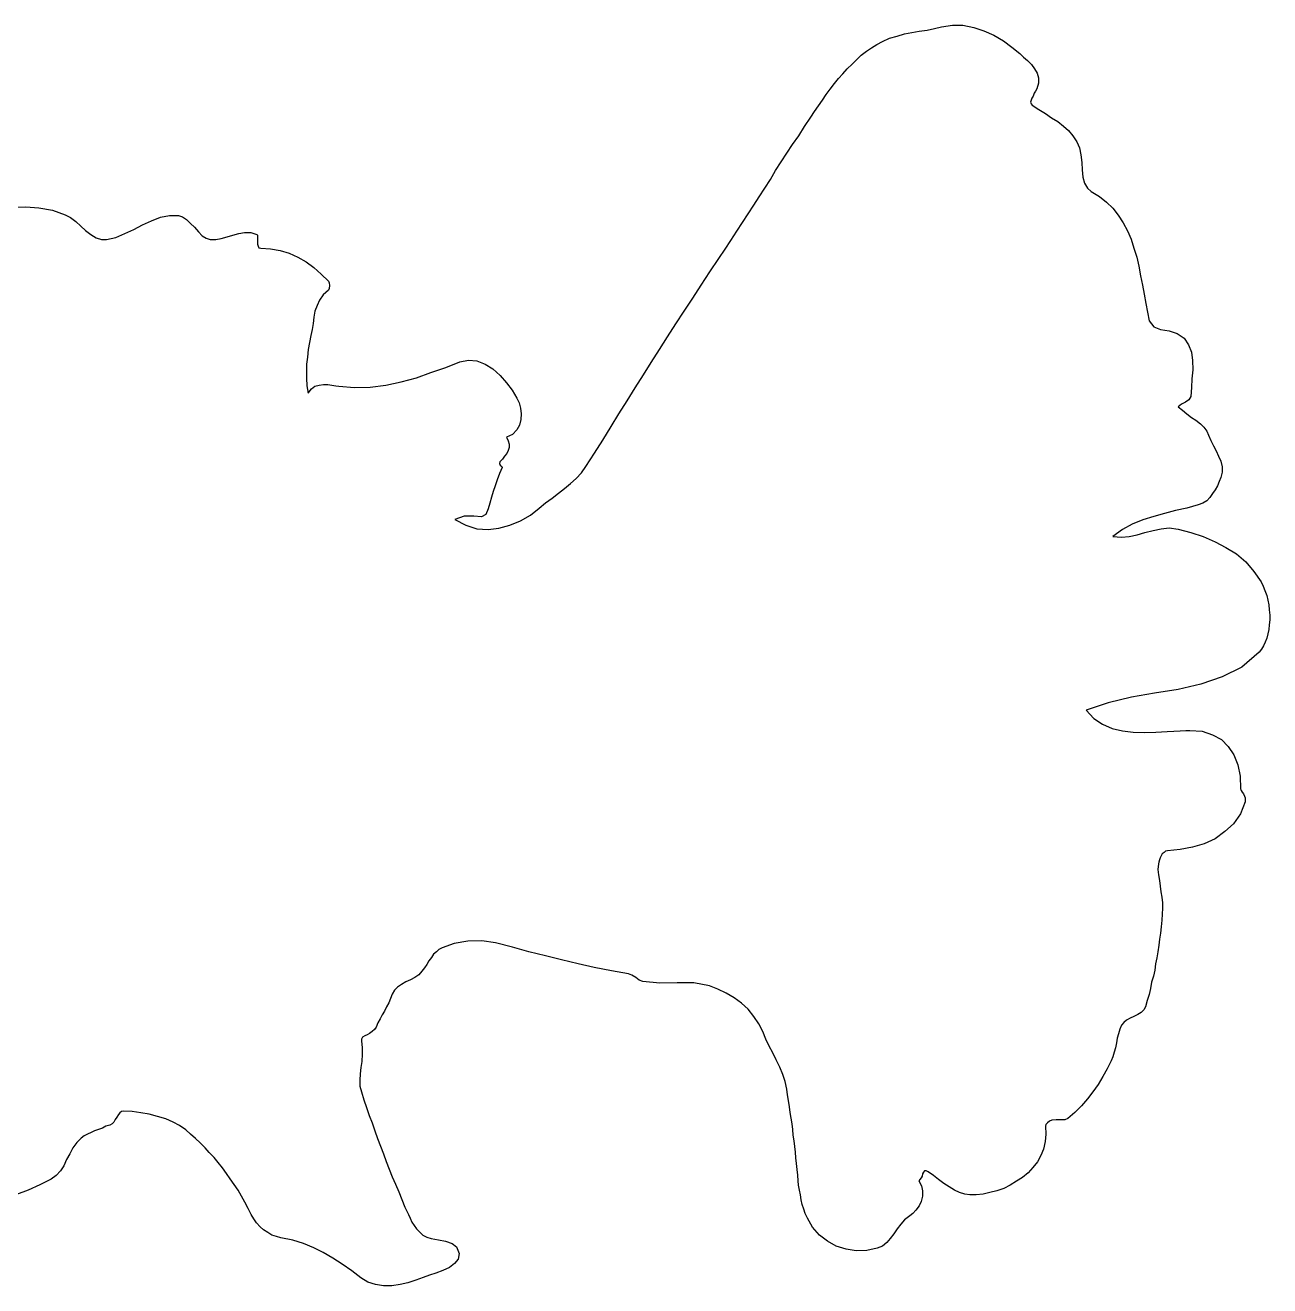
# Model space of a CAD drawing. Header units: metres. Extents: x 0 to 179, y 0 to 125.
# Drawn here: x 107 to 179.4, y 30.2 to 103.5 of the extents above; entities that cross this region are included whole.
import ezdxf

# ---------------------------------------------------------------- set-up
doc = ezdxf.new("R2010")
doc.units = ezdxf.units.M

msp = doc.modelspace()

# ---------------------------------------------------------------- linework, layer by layer
at = {"layer": 'CUT'}
for p, q in [((159.9, 103.34), (160.31, 103.44)), ((160.31, 103.44), (160.94, 103.54)), ((160.94, 103.54), (161.55, 103.54)), ((161.55, 103.54), (162.19, 103.41)), ((156.88, 102.6), (157.28, 102.78)), ((157.28, 102.78), (157.72, 102.91)), ((157.72, 102.91), (158.15, 103.03)), ((158.15, 103.03), (158.58, 103.11)), ((158.58, 103.11), (159.01, 103.19)), ((159.01, 103.19), (159.47, 103.26)), ((159.47, 103.26), (159.9, 103.34)), ((162.19, 103.41), (162.77, 103.21)), ((162.77, 103.21), (163.36, 102.96)), ((163.36, 102.96), (163.92, 102.63)), ((155.63, 101.79), (155.94, 102.02)), ((155.94, 102.02), (156.24, 102.22)), ((156.24, 102.22), (156.55, 102.42)), ((156.55, 102.42), (156.88, 102.6)), ((163.92, 102.63), (164.4, 102.27)), ((164.4, 102.27), (164.86, 101.89)), ((154.82, 101), (155.1, 101.28)), ((155.1, 101.28), (155.35, 101.53)), ((155.35, 101.53), (155.63, 101.79)), ((164.86, 101.89), (165.09, 101.69)), ((165.09, 101.69), (165.31, 101.48)), ((165.31, 101.48), (165.54, 101.25)), ((165.54, 101.25), (165.72, 101)), ((154.31, 100.44), (154.57, 100.72)), ((154.57, 100.72), (154.82, 101)), ((165.72, 101), (165.87, 100.75)), ((165.87, 100.75), (165.95, 100.47)), ((153.6, 99.5), (153.83, 99.81)), ((153.83, 99.81), (154.08, 100.14)), ((154.08, 100.14), (154.31, 100.44)), ((165.85, 99.83), (165.77, 99.7)), ((165.95, 100.16), (165.85, 99.83)), ((165.95, 100.47), (165.95, 100.16)), ((153.14, 98.84), (153.37, 99.17)), ((153.37, 99.17), (153.6, 99.5)), ((165.52, 99.17), (165.49, 99.07)), ((165.49, 99.07), (165.52, 98.97)), ((165.57, 99.3), (165.52, 99.17)), ((165.64, 99.42), (165.57, 99.3)), ((165.7, 99.58), (165.64, 99.42)), ((165.77, 99.7), (165.7, 99.58)), ((152.69, 98.18), (152.91, 98.51)), ((152.91, 98.51), (153.14, 98.84)), ((165.52, 98.97), (165.59, 98.89)), ((165.59, 98.89), (165.97, 98.64)), ((165.97, 98.64), (166.36, 98.41)), ((166.36, 98.41), (166.71, 98.15)), ((152, 97.11), (152.33, 97.65)), ((152.33, 97.65), (152.69, 98.18)), ((166.71, 98.15), (167.07, 97.93)), ((167.07, 97.93), (167.4, 97.67)), ((167.4, 97.67), (167.7, 97.42)), ((151.64, 96.6), (152, 97.11)), ((167.7, 97.42), (167.96, 97.11)), ((167.96, 97.11), (168.19, 96.76)), ((151.31, 96.1), (151.64, 96.6)), ((168.19, 96.76), (168.34, 96.4)), ((168.34, 96.4), (168.41, 95.99)), ((150.65, 95.08), (150.98, 95.59)), ((150.98, 95.59), (151.31, 96.1)), ((168.41, 95.99), (168.47, 95.56)), ((168.47, 95.56), (168.49, 95.13)), ((150.35, 94.57), (150.65, 95.08)), ((168.49, 95.13), (168.54, 94.7)), ((168.54, 94.7), (168.64, 94.34)), ((149.69, 93.56), (150.02, 94.06)), ((150.02, 94.06), (150.35, 94.57)), ((168.64, 94.34), (168.8, 94.06)), ((168.8, 94.06), (169.02, 93.86)), ((149.38, 93.07), (149.69, 93.56)), ((169.02, 93.86), (169.51, 93.58)), ((169.51, 93.58), (169.91, 93.25)), ((169.91, 93.25), (170.29, 92.89)), ((106.19, 92.95), (107, 92.97)), ((107, 92.97), (107.76, 92.92)), ((107.76, 92.92), (108.55, 92.77)), ((108.55, 92.77), (109.29, 92.51)), ((109.29, 92.51), (109.59, 92.34)), ((114.83, 92.36), (115.36, 92.46)), ((115.36, 92.46), (115.89, 92.46)), ((115.89, 92.46), (116.12, 92.39)), ((148.72, 92.06), (149.05, 92.56)), ((149.05, 92.56), (149.38, 93.07)), ((170.29, 92.89), (170.6, 92.49)), ((170.6, 92.49), (170.88, 92.03)), ((109.59, 92.34), (109.9, 92.11)), ((109.9, 92.11), (110.2, 91.85)), ((110.2, 91.85), (110.48, 91.6)), ((113.28, 91.65), (113.78, 91.93)), ((113.78, 91.93), (114.32, 92.16)), ((114.32, 92.16), (114.83, 92.36)), ((116.12, 92.39), (116.35, 92.23)), ((116.35, 92.23), (116.58, 92.01)), ((116.58, 92.01), (116.81, 91.78)), ((116.81, 91.78), (117.04, 91.52)), ((148.39, 91.55), (148.72, 92.06)), ((170.88, 92.03), (171.13, 91.57)), ((110.48, 91.6), (110.79, 91.37)), ((110.79, 91.37), (111.09, 91.17)), ((111.09, 91.17), (111.4, 91.07)), ((111.4, 91.07), (111.7, 91.07)), ((111.7, 91.07), (112.23, 91.19)), ((112.23, 91.19), (112.77, 91.42)), ((112.77, 91.42), (113.28, 91.65)), ((117.04, 91.52), (117.26, 91.29)), ((117.26, 91.29), (117.49, 91.14)), ((117.49, 91.14), (117.72, 91.07)), ((117.72, 91.07), (118.05, 91.07)), ((118.05, 91.07), (118.36, 91.12)), ((118.36, 91.12), (118.71, 91.22)), ((118.71, 91.22), (119.04, 91.32)), ((119.04, 91.32), (119.4, 91.42)), ((119.4, 91.42), (119.73, 91.47)), ((119.73, 91.47), (120.09, 91.47)), ((120.09, 91.47), (120.44, 91.37)), ((120.44, 91.37), (120.49, 91.32)), ((120.49, 91.32), (120.49, 91.22)), ((120.49, 91.22), (120.49, 91.09)), ((120.49, 91.09), (120.49, 90.94)), ((147.71, 90.51), (148.04, 91.01)), ((148.04, 91.01), (148.39, 91.55)), ((171.13, 91.57), (171.34, 91.09)), ((171.34, 91.09), (171.51, 90.56)), ((120.49, 90.94), (120.49, 90.79)), ((120.49, 90.79), (120.52, 90.68)), ((120.52, 90.68), (120.57, 90.58)), ((120.57, 90.58), (120.67, 90.56)), ((120.67, 90.56), (121.25, 90.53)), ((121.25, 90.53), (121.81, 90.43)), ((121.81, 90.43), (122.32, 90.28)), ((122.32, 90.28), (122.83, 90.05)), ((147.35, 89.97), (147.71, 90.51)), ((171.51, 90.56), (171.67, 90.05)), ((122.83, 90.05), (123.31, 89.77)), ((123.31, 89.77), (123.77, 89.44)), ((146.82, 89.18), (147.35, 89.97)), ((171.67, 90.05), (171.79, 89.51)), ((171.79, 89.51), (171.9, 88.96)), ((123.77, 89.44), (124.2, 89.06)), ((124.2, 89.06), (124.61, 88.65)), ((146.31, 88.42), (146.82, 89.18)), ((171.9, 88.96), (172, 88.42)), ((124.61, 88.12), (124.3, 87.84)), ((124.61, 88.65), (124.66, 88.55)), ((124.66, 88.22), (124.61, 88.12)), ((124.66, 88.55), (124.68, 88.4)), ((124.68, 88.4), (124.66, 88.22)), ((145.82, 87.66), (146.31, 88.42)), ((172, 88.42), (172.1, 87.89)), ((124.1, 87.53), (123.95, 87.23)), ((124.3, 87.84), (124.1, 87.53)), ((145.32, 86.9), (145.82, 87.66)), ((172.1, 87.89), (172.2, 87.35)), ((172.2, 87.35), (172.3, 86.85)), ((123.82, 86.9), (123.77, 86.54)), ((123.95, 87.23), (123.82, 86.9)), ((144.83, 86.16), (145.32, 86.9)), ((172.3, 86.85), (172.4, 86.34)), ((123.72, 86.19), (123.67, 85.83)), ((123.77, 86.54), (123.72, 86.19)), ((144.35, 85.4), (144.83, 86.16)), ((172.4, 86.34), (172.66, 85.98)), ((172.66, 85.98), (173.06, 85.83)), ((123.59, 85.48), (123.52, 85.07)), ((123.67, 85.83), (123.59, 85.48)), ((143.89, 84.66), (144.35, 85.4)), ((173.06, 85.83), (173.57, 85.75)), ((173.57, 85.75), (174.03, 85.6)), ((174.03, 85.6), (174.44, 85.32)), ((174.44, 85.32), (174.69, 84.94)), ((123.44, 84.66), (123.39, 84.23)), ((123.52, 85.07), (123.44, 84.66)), ((143.41, 83.92), (143.89, 84.66)), ((174.69, 84.94), (174.87, 84.51)), ((174.87, 84.51), (174.92, 84.03)), ((123.39, 84.23), (123.34, 83.82)), ((123.34, 83.82), (123.34, 83.39)), ((131.44, 83.62), (132.26, 83.95)), ((132.26, 83.95), (132.77, 84.05)), ((132.77, 84.05), (133.25, 84)), ((133.25, 84), (133.73, 83.82)), ((133.73, 83.82), (134.19, 83.54)), ((142.95, 83.19), (143.41, 83.92)), ((174.92, 84.03), (174.94, 83.49)), ((123.34, 83.39), (123.34, 82.99)), ((123.34, 82.99), (123.36, 82.55)), ((128.85, 82.78), (129.74, 83.01)), ((129.74, 83.01), (130.58, 83.32)), ((130.58, 83.32), (131.44, 83.62)), ((134.19, 83.54), (134.62, 83.16)), ((134.62, 83.16), (134.98, 82.73)), ((142.47, 82.43), (142.95, 83.19)), ((174.89, 82.96), (174.87, 82.45)), ((174.94, 83.49), (174.89, 82.96)), ((123.36, 82.55), (123.44, 82.12)), ((123.44, 82.12), (123.62, 82.38)), ((123.62, 82.38), (123.82, 82.53)), ((123.82, 82.53), (124.07, 82.6)), ((124.07, 82.6), (124.33, 82.63)), ((124.33, 82.63), (124.58, 82.63)), ((124.58, 82.63), (124.81, 82.6)), ((124.81, 82.6), (125.04, 82.55)), ((125.04, 82.55), (125.22, 82.53)), ((125.22, 82.53), (126.13, 82.45)), ((126.13, 82.45), (127.05, 82.48)), ((127.05, 82.48), (127.96, 82.6)), ((127.96, 82.6), (128.85, 82.78)), ((134.98, 82.73), (135.31, 82.3)), ((135.31, 82.3), (135.59, 81.84)), ((142.01, 81.69), (142.47, 82.43)), ((174.87, 82.45), (174.82, 81.94)), ((135.59, 81.84), (135.71, 81.56)), ((135.71, 81.56), (135.79, 81.26)), ((141.53, 80.93), (142.01, 81.69)), ((174.28, 81.49), (174.08, 81.33)), ((174.51, 81.61), (174.28, 81.49)), ((174.71, 81.74), (174.51, 81.61)), ((174.82, 81.94), (174.71, 81.74)), ((135.79, 81.26), (135.84, 80.93)), ((135.84, 80.93), (135.81, 80.6)), ((141.07, 80.19), (141.53, 80.93)), ((174.08, 81.33), (174.33, 81.13)), ((174.33, 81.13), (174.59, 80.93)), ((174.59, 80.93), (174.87, 80.72)), ((174.87, 80.72), (175.12, 80.55)), ((135.59, 79.99), (135.33, 79.73)), ((135.74, 80.27), (135.59, 79.99)), ((135.81, 80.6), (135.74, 80.27)), ((140.59, 79.4), (141.07, 80.19)), ((175.12, 80.55), (175.38, 80.34)), ((175.38, 80.34), (175.58, 80.14)), ((175.58, 80.14), (175.76, 79.91)), ((135.33, 79.73), (134.98, 79.56)), ((134.98, 79.56), (135.08, 79.35)), ((135.08, 79.35), (135.13, 79.15)), ((140.11, 78.64), (140.59, 79.4)), ((175.76, 79.91), (175.86, 79.68)), ((175.86, 79.68), (175.99, 79.38)), ((175.99, 79.38), (176.14, 79.07)), ((135, 78.61), (134.87, 78.46)), ((135.08, 78.79), (135, 78.61)), ((135.13, 78.97), (135.08, 78.79)), ((135.13, 79.15), (135.13, 78.97)), ((139.6, 77.85), (140.11, 78.64)), ((176.14, 79.07), (176.29, 78.77)), ((176.29, 78.77), (176.44, 78.46)), ((134.59, 78.13), (134.57, 78.03)), ((134.57, 78.03), (134.62, 77.93)), ((134.72, 77.8), (134.57, 77.45)), ((134.75, 78.28), (134.59, 78.13)), ((134.62, 77.93), (134.7, 77.85)), ((134.7, 77.85), (134.72, 77.8)), ((134.87, 78.46), (134.75, 78.28)), ((139.35, 77.5), (139.6, 77.85)), ((176.44, 78.46), (176.57, 78.16)), ((176.57, 78.16), (176.65, 77.83)), ((176.65, 77.83), (176.65, 77.52)), ((134.44, 77.09), (134.32, 76.73)), ((134.57, 77.45), (134.44, 77.09)), ((138.71, 76.86), (139.04, 77.17)), ((139.04, 77.17), (139.35, 77.5)), ((176.57, 77.22), (176.47, 76.99)), ((176.65, 77.52), (176.57, 77.22)), ((134.21, 76.4), (134.11, 76.07)), ((134.32, 76.73), (134.21, 76.4)), ((137.64, 76.02), (138, 76.3)), ((138, 76.3), (138.35, 76.58)), ((138.35, 76.58), (138.71, 76.86)), ((176.24, 76.5), (176.09, 76.28)), ((176.37, 76.73), (176.24, 76.5)), ((176.47, 76.99), (176.37, 76.73)), ((134.01, 75.72), (133.91, 75.39)), ((134.11, 76.07), (134.01, 75.72)), ((136.88, 75.44), (137.26, 75.74)), ((137.26, 75.74), (137.64, 76.02)), ((175.25, 75.62), (174.59, 75.44)), ((175.53, 75.72), (175.25, 75.62)), ((175.76, 75.87), (175.53, 75.72)), ((175.93, 76.05), (175.76, 75.87)), ((176.09, 76.28), (175.93, 76.05)), ((132.51, 74.96), (131.98, 74.78)), ((133.07, 74.96), (132.51, 74.96)), ((133.53, 74.93), (133.07, 74.96)), ((133.78, 75.06), (133.53, 74.93)), ((133.91, 75.39), (133.78, 75.06)), ((135.79, 74.7), (136.37, 75.03)), ((136.37, 75.03), (136.88, 75.44)), ((172.66, 74.95), (172.02, 74.75)), ((173.29, 75.13), (172.66, 74.95)), ((173.93, 75.29), (173.29, 75.13)), ((174.59, 75.44), (173.93, 75.29)), ((131.98, 74.78), (132.61, 74.45)), ((132.61, 74.45), (133.25, 74.24)), ((133.25, 74.24), (133.91, 74.19)), ((133.91, 74.19), (134.54, 74.27)), ((134.54, 74.27), (135.18, 74.45)), ((135.18, 74.45), (135.79, 74.7)), ((170.85, 74.19), (170.29, 73.79)), ((171.41, 74.5), (170.85, 74.19)), ((172.02, 74.75), (171.41, 74.5)), ((172.15, 74.01), (172.63, 74.14)), ((172.63, 74.14), (173.09, 74.24)), ((173.09, 74.24), (173.57, 74.29)), ((173.57, 74.29), (174.08, 74.22)), ((174.08, 74.22), (174.82, 74.01)), ((170.29, 73.79), (170.78, 73.74)), ((170.78, 73.74), (171.23, 73.79)), ((171.23, 73.79), (171.69, 73.89)), ((171.69, 73.89), (172.15, 74.01)), ((174.82, 74.01), (175.55, 73.79)), ((175.55, 73.79), (176.24, 73.48)), ((176.24, 73.48), (176.87, 73.15)), ((176.87, 73.15), (177.48, 72.77)), ((177.48, 72.77), (178.02, 72.31)), ((178.02, 72.31), (178.5, 71.75)), ((178.5, 71.75), (178.91, 71.14)), ((178.91, 71.14), (179.03, 70.89)), ((179.03, 70.89), (179.14, 70.64)), ((179.14, 70.64), (179.24, 70.36)), ((179.24, 70.36), (179.31, 70.08)), ((179.31, 70.08), (179.37, 69.8)), ((179.37, 69.8), (179.39, 69.52)), ((179.39, 69.52), (179.42, 69.21)), ((179.42, 69.21), (179.42, 68.93)), ((179.37, 68.37), (179.31, 68.12)), ((179.39, 68.65), (179.37, 68.37)), ((179.42, 68.93), (179.39, 68.65)), ((179.16, 67.64), (179.06, 67.43)), ((179.24, 67.87), (179.16, 67.64)), ((179.31, 68.12), (179.24, 67.87)), ((178.81, 67.05), (177.79, 66.19)), ((178.93, 67.23), (178.81, 67.05)), ((179.06, 67.43), (178.93, 67.23)), ((177.79, 66.19), (176.65, 65.61)), ((176.65, 65.61), (175.4, 65.2)), ((172.71, 64.66), (171.36, 64.44)), ((174.08, 64.89), (172.71, 64.66)), ((175.4, 65.2), (174.08, 64.89)), ((170.01, 64.11), (168.72, 63.67)), ((171.36, 64.44), (170.01, 64.11)), ((168.72, 63.67), (169.18, 63.19)), ((169.18, 63.19), (169.68, 62.86)), ((169.68, 62.86), (170.24, 62.61)), ((170.24, 62.61), (170.85, 62.48)), ((170.85, 62.48), (171.46, 62.4)), ((171.46, 62.4), (172.12, 62.38)), ((172.12, 62.38), (172.78, 62.4)), ((172.78, 62.4), (173.44, 62.43)), ((173.44, 62.43), (173.83, 62.45)), ((173.83, 62.45), (174.21, 62.48)), ((174.21, 62.48), (174.54, 62.5)), ((174.54, 62.5), (174.77, 62.5)), ((174.77, 62.5), (175.48, 62.45)), ((175.48, 62.45), (176.09, 62.25)), ((176.09, 62.25), (176.6, 61.97)), ((176.6, 61.97), (177, 61.56)), ((177, 61.56), (177.33, 61.08)), ((177.33, 61.08), (177.56, 60.5)), ((177.56, 60.5), (177.69, 59.84)), ((177.69, 59.84), (177.71, 59.1)), ((177.71, 59.1), (177.74, 59.07)), ((177.74, 59.07), (177.76, 59)), ((177.76, 59), (177.82, 58.9)), ((177.82, 58.9), (177.89, 58.8)), ((177.89, 58.8), (177.94, 58.67)), ((177.99, 58.34), (177.71, 57.65)), ((177.94, 58.67), (177.99, 58.57)), ((177.99, 58.57), (177.99, 58.44)), ((177.99, 58.44), (177.99, 58.34)), ((177.71, 57.65), (177.31, 57.07)), ((176.8, 56.61), (176.24, 56.2)), ((177.31, 57.07), (176.8, 56.61)), ((175.6, 55.9), (174.92, 55.7)), ((176.24, 56.2), (175.6, 55.9)), ((173.04, 55.09), (172.99, 54.96)), ((173.09, 55.21), (173.04, 55.09)), ((173.16, 55.31), (173.09, 55.21)), ((173.27, 55.39), (173.16, 55.31)), ((173.34, 55.47), (173.27, 55.39)), ((173.47, 55.49), (173.34, 55.47)), ((174.21, 55.57), (173.47, 55.49)), ((174.92, 55.7), (174.21, 55.57)), ((172.94, 54.73), (172.91, 54.4)), ((172.91, 54.4), (172.94, 54.09)), ((172.96, 54.83), (172.94, 54.73)), ((172.99, 54.96), (172.96, 54.83)), ((172.94, 54.09), (172.99, 53.76)), ((172.99, 53.76), (173.04, 53.43)), ((173.04, 53.43), (173.08, 53.1)), ((173.08, 53.1), (173.13, 52.8)), ((173.13, 52.8), (173.18, 52.47)), ((173.18, 52.16), (173.15, 51.81)), ((173.18, 52.47), (173.18, 52.16)), ((173.13, 51.45), (173.1, 51.07)), ((173.15, 51.81), (173.13, 51.45)), ((173.05, 50.71), (173, 50.36)), ((173.1, 51.07), (173.05, 50.71)), ((131.94, 50.1), (131.23, 49.85)), ((132.73, 50.23), (131.94, 50.1)), ((133.54, 50.26), (132.73, 50.23)), ((134.35, 50.13), (133.54, 50.26)), ((135.34, 49.88), (134.35, 50.13)), ((172.95, 50), (172.9, 49.62)), ((173, 50.36), (172.95, 50)), ((130.62, 49.29), (130.46, 49.09)), ((130.74, 49.47), (130.62, 49.29)), ((130.9, 49.62), (130.74, 49.47)), ((131.05, 49.75), (130.9, 49.62)), ((131.23, 49.85), (131.05, 49.75)), ((136.28, 49.62), (135.34, 49.88)), ((137.25, 49.39), (136.28, 49.62)), ((138.19, 49.14), (137.25, 49.39)), ((172.85, 49.27), (172.77, 48.91)), ((172.9, 49.62), (172.85, 49.27)), ((130.06, 48.48), (129.88, 48.27)), ((130.21, 48.68), (130.06, 48.48)), ((130.34, 48.88), (130.21, 48.68)), ((130.46, 49.09), (130.34, 48.88)), ((139.15, 48.91), (138.19, 49.14)), ((140.09, 48.71), (139.15, 48.91)), ((141.09, 48.5), (140.09, 48.71)), ((142.08, 48.33), (141.09, 48.5)), ((172.72, 48.55), (172.65, 48.2)), ((172.77, 48.91), (172.72, 48.55)), ((128.86, 47.72), (128.63, 47.56)), ((129.12, 47.87), (128.86, 47.72)), ((129.4, 47.99), (129.12, 47.87)), ((129.65, 48.12), (129.4, 47.99)), ((129.88, 48.27), (129.65, 48.12)), ((142.28, 48.25), (142.08, 48.33)), ((142.51, 48.12), (142.28, 48.25)), ((142.71, 47.97), (142.51, 48.12)), ((142.92, 47.89), (142.71, 47.97)), ((143.91, 47.79), (142.92, 47.89)), ((144.92, 47.82), (143.91, 47.79)), ((145.89, 47.82), (144.92, 47.82)), ((146.8, 47.64), (145.89, 47.82)), ((172.54, 47.84), (172.47, 47.49)), ((172.65, 48.2), (172.54, 47.84)), ((128.33, 47.16), (128.23, 46.9)), ((128.46, 47.39), (128.33, 47.16)), ((128.63, 47.56), (128.46, 47.39)), ((147.29, 47.44), (146.8, 47.64)), ((147.77, 47.21), (147.29, 47.44)), ((148.23, 46.93), (147.77, 47.21)), ((172.39, 47.13), (172.29, 46.78)), ((172.47, 47.49), (172.39, 47.13)), ((128, 46.42), (127.87, 46.17)), ((128.13, 46.65), (128, 46.42)), ((128.23, 46.9), (128.13, 46.65)), ((148.66, 46.62), (148.23, 46.93)), ((149.06, 46.27), (148.66, 46.62)), ((149.39, 45.86), (149.06, 46.27)), ((172.09, 46.24), (171.93, 46.09)), ((172.19, 46.42), (172.09, 46.24)), ((172.29, 46.78), (172.19, 46.42)), ((127.62, 45.71), (127.49, 45.48)), ((127.75, 45.94), (127.62, 45.71)), ((127.87, 46.17), (127.75, 45.94)), ((149.67, 45.43), (149.39, 45.86)), ((170.92, 45.51), (170.79, 45.35)), ((171.07, 45.63), (170.92, 45.51)), ((171.3, 45.76), (171.07, 45.63)), ((171.5, 45.86), (171.3, 45.76)), ((171.73, 45.96), (171.5, 45.86)), ((171.93, 46.09), (171.73, 45.96)), ((126.86, 44.79), (126.73, 44.72)), ((127.01, 44.87), (126.86, 44.79)), ((127.16, 44.97), (127.01, 44.87)), ((127.29, 45.1), (127.16, 44.97)), ((127.39, 45.23), (127.29, 45.1)), ((127.49, 45.48), (127.39, 45.23)), ((149.9, 44.97), (149.67, 45.43)), ((150.08, 44.54), (149.9, 44.97)), ((170.61, 44.85), (170.54, 44.59)), ((170.69, 45.12), (170.61, 44.85)), ((170.79, 45.35), (170.69, 45.12)), ((126.6, 44.64), (126.53, 44.54)), ((126.53, 44.54), (126.53, 44.44)), ((126.53, 44.44), (126.58, 44.03)), ((126.58, 44.03), (126.58, 43.65)), ((126.73, 44.72), (126.6, 44.64)), ((150.28, 44.13), (150.08, 44.54)), ((150.49, 43.73), (150.28, 44.13)), ((170.44, 44.03), (170.36, 43.78)), ((170.49, 44.31), (170.44, 44.03)), ((170.54, 44.59), (170.49, 44.31)), ((126.58, 43.65), (126.55, 43.24)), ((150.69, 43.32), (150.49, 43.73)), ((150.89, 42.91), (150.69, 43.32)), ((170.28, 43.5), (170.18, 43.27)), ((170.36, 43.78), (170.28, 43.5)), ((126.5, 42.89), (126.47, 42.51)), ((126.55, 43.24), (126.5, 42.89)), ((151.07, 42.48), (150.89, 42.91)), ((169.95, 42.81), (169.7, 42.35)), ((170.18, 43.27), (169.95, 42.81)), ((126.47, 42.51), (126.45, 42.15)), ((126.45, 42.15), (126.45, 41.79)), ((151.2, 42.07), (151.07, 42.48)), ((151.3, 41.62), (151.2, 42.07)), ((169.42, 41.9), (169.11, 41.47)), ((169.7, 42.35), (169.42, 41.9)), ((126.45, 41.79), (126.53, 41.46)), ((126.53, 41.46), (126.68, 41.01)), ((151.35, 41.29), (151.3, 41.62)), ((151.4, 40.96), (151.35, 41.29)), ((169.11, 41.47), (168.81, 41.06)), ((112.7, 40.35), (112.57, 40.32)), ((113.18, 40.32), (112.7, 40.35)), ((126.68, 41.01), (126.83, 40.55)), ((126.83, 40.55), (126.98, 40.09)), ((151.45, 40.6), (151.4, 40.96)), ((151.5, 40.27), (151.45, 40.6)), ((168.45, 40.65), (168.07, 40.27)), ((168.81, 41.06), (168.45, 40.65)), ((112.12, 39.71), (112.02, 39.61)), ((112.19, 39.86), (112.12, 39.71)), ((112.3, 39.99), (112.19, 39.86)), ((112.4, 40.14), (112.3, 39.99)), ((112.47, 40.24), (112.4, 40.14)), ((112.57, 40.32), (112.47, 40.24)), ((113.69, 40.24), (113.18, 40.32)), ((114.18, 40.17), (113.69, 40.24)), ((114.66, 40.04), (114.18, 40.17)), ((115.14, 39.89), (114.66, 40.04)), ((115.57, 39.71), (115.14, 39.89)), ((115.95, 39.51), (115.57, 39.71)), ((126.98, 40.09), (127.16, 39.66)), ((127.16, 39.66), (127.31, 39.2)), ((151.55, 39.94), (151.5, 40.27)), ((151.61, 39.61), (151.55, 39.94)), ((166.47, 39.66), (166.39, 39.56)), ((166.6, 39.76), (166.47, 39.66)), ((166.73, 39.81), (166.6, 39.76)), ((166.98, 39.84), (166.73, 39.81)), ((167.23, 39.84), (166.98, 39.84)), ((167.49, 39.84), (167.23, 39.84)), ((167.67, 39.92), (167.49, 39.84)), ((168.07, 40.27), (167.67, 39.92)), ((110.39, 38.9), (110.21, 38.77)), ((110.59, 39), (110.39, 38.9)), ((110.8, 39.1), (110.59, 39)), ((111, 39.2), (110.8, 39.1)), ((111.23, 39.28), (111, 39.2)), ((111.46, 39.36), (111.23, 39.28)), ((111.66, 39.46), (111.46, 39.36)), ((111.89, 39.53), (111.66, 39.46)), ((112.02, 39.61), (111.89, 39.53)), ((116.31, 39.25), (115.95, 39.51)), ((116.59, 39), (116.31, 39.25)), ((116.87, 38.75), (116.59, 39)), ((127.31, 39.2), (127.47, 38.75)), ((151.66, 39.28), (151.61, 39.61)), ((151.68, 38.95), (151.66, 39.28)), ((151.73, 38.62), (151.68, 38.95)), ((166.39, 39), (166.34, 38.57)), ((166.39, 39.56), (166.37, 39.46)), ((166.37, 39.46), (166.39, 39)), ((109.73, 38.21), (109.55, 37.86)), ((109.96, 38.52), (109.73, 38.21)), ((110.21, 38.77), (109.96, 38.52)), ((117.15, 38.49), (116.87, 38.75)), ((117.43, 38.21), (117.15, 38.49)), ((117.68, 37.93), (117.43, 38.21)), ((127.47, 38.75), (127.64, 38.31)), ((127.64, 38.31), (127.82, 37.86)), ((151.76, 38.29), (151.73, 38.62)), ((151.81, 37.96), (151.76, 38.29)), ((166.34, 38.57), (166.24, 38.14)), ((109.37, 37.53), (109.2, 37.17)), ((109.55, 37.86), (109.37, 37.53)), ((117.96, 37.65), (117.68, 37.93)), ((118.19, 37.35), (117.96, 37.65)), ((127.82, 37.86), (127.97, 37.42)), ((127.97, 37.42), (128.15, 36.97)), ((151.83, 37.63), (151.81, 37.96)), ((151.86, 37.3), (151.83, 37.63)), ((166.09, 37.76), (165.89, 37.4)), ((166.24, 38.14), (166.09, 37.76)), ((109.02, 36.87), (108.76, 36.59)), ((109.2, 37.17), (109.02, 36.87)), ((118.45, 37.04), (118.19, 37.35)), ((118.67, 36.71), (118.45, 37.04)), ((118.9, 36.41), (118.67, 36.71)), ((128.15, 36.97), (128.33, 36.53)), ((151.91, 36.94), (151.86, 37.3)), ((151.94, 36.61), (151.91, 36.94)), ((159.2, 36.69), (159.18, 36.56)), ((159.25, 36.79), (159.2, 36.69)), ((159.31, 36.87), (159.25, 36.79)), ((159.41, 36.87), (159.31, 36.87)), ((159.53, 36.82), (159.41, 36.87)), ((159.84, 36.59), (159.53, 36.82)), ((165.35, 36.76), (165.02, 36.49)), ((165.63, 37.07), (165.35, 36.76)), ((165.89, 37.4), (165.63, 37.07)), ((107.82, 36.05), (107.14, 35.75)), ((108.48, 36.38), (107.82, 36.05)), ((108.76, 36.59), (108.48, 36.38)), ((119.13, 36.08), (118.9, 36.41)), ((119.36, 35.75), (119.13, 36.08)), ((128.33, 36.53), (128.51, 36.1)), ((128.51, 36.1), (128.71, 35.65)), ((151.96, 36.28), (151.94, 36.61)), ((151.99, 36.03), (151.96, 36.28)), ((152.04, 35.75), (151.99, 36.03)), ((159.05, 36.36), (158.98, 36.28)), ((158.98, 36.28), (159.15, 36)), ((159.13, 36.46), (159.05, 36.36)), ((159.18, 36.56), (159.13, 36.46)), ((159.15, 36), (159.2, 35.7)), ((160.14, 36.36), (159.84, 36.59)), ((160.45, 36.13), (160.14, 36.36)), ((160.75, 35.93), (160.45, 36.13)), ((164.31, 36.03), (163.93, 35.85)), ((164.67, 36.26), (164.31, 36.03)), ((165.02, 36.49), (164.67, 36.26)), ((107.14, 35.75), (106.45, 35.49)), ((119.56, 35.39), (119.36, 35.75)), ((119.74, 35.04), (119.56, 35.39)), ((128.71, 35.65), (128.89, 35.21)), ((152.09, 35.47), (152.04, 35.75)), ((152.14, 35.19), (152.09, 35.47)), ((159.2, 35.39), (159.13, 35.09)), ((159.2, 35.7), (159.2, 35.39)), ((161.06, 35.75), (160.75, 35.93)), ((161.36, 35.6), (161.06, 35.75)), ((161.67, 35.52), (161.36, 35.6)), ((161.95, 35.47), (161.67, 35.52)), ((162.33, 35.47), (161.95, 35.47)), ((162.74, 35.52), (162.33, 35.47)), ((163.12, 35.6), (162.74, 35.52)), ((163.52, 35.7), (163.12, 35.6)), ((163.93, 35.85), (163.52, 35.7)), ((119.94, 34.68), (119.74, 35.04)), ((120.12, 34.32), (119.94, 34.68)), ((128.89, 35.21), (129.07, 34.76)), ((129.07, 34.76), (129.27, 34.32)), ((152.19, 34.91), (152.14, 35.19)), ((152.29, 34.63), (152.19, 34.91)), ((152.37, 34.38), (152.29, 34.63)), ((158.82, 34.58), (158.64, 34.38)), ((159, 34.83), (158.82, 34.58)), ((159.13, 35.09), (159, 34.83)), ((120.27, 34.07), (120.12, 34.32)), ((120.43, 33.84), (120.27, 34.07)), ((120.63, 33.61), (120.43, 33.84)), ((129.27, 34.32), (129.37, 34.12)), ((129.37, 34.12), (129.47, 33.89)), ((129.47, 33.89), (129.6, 33.69)), ((152.5, 34.12), (152.37, 34.38)), ((152.8, 33.59), (152.5, 34.12)), ((157.93, 33.77), (157.73, 33.49)), ((158.16, 34.02), (157.93, 33.77)), ((158.47, 34.25), (158.16, 34.02)), ((158.64, 34.38), (158.47, 34.25)), ((120.83, 33.43), (120.63, 33.61)), ((121.09, 33.28), (120.83, 33.43)), ((121.32, 33.13), (121.09, 33.28)), ((121.6, 33.05), (121.32, 33.13)), ((121.85, 32.98), (121.6, 33.05)), ((129.6, 33.69), (129.75, 33.49)), ((129.75, 33.49), (129.93, 33.31)), ((129.93, 33.31), (130.11, 33.13)), ((130.11, 33.13), (130.34, 33)), ((153.21, 33.13), (152.8, 33.59)), ((153.66, 32.77), (153.21, 33.13)), ((157.53, 33.21), (157.32, 32.93)), ((157.73, 33.49), (157.53, 33.21)), ((122.54, 32.83), (121.85, 32.98)), ((123.17, 32.65), (122.54, 32.83)), ((123.76, 32.39), (123.17, 32.65)), ((124.31, 32.11), (123.76, 32.39)), ((130.34, 33), (130.59, 32.93)), ((130.59, 32.93), (131.02, 32.85)), ((131.02, 32.85), (131.43, 32.77)), ((131.43, 32.77), (131.81, 32.65)), ((131.81, 32.65), (132.07, 32.44)), ((132.07, 32.44), (132.22, 32.06)), ((154.17, 32.49), (153.66, 32.77)), ((154.76, 32.32), (154.17, 32.49)), ((155.34, 32.22), (154.76, 32.32)), ((156.56, 32.37), (155.95, 32.24)), ((156.87, 32.49), (156.56, 32.37)), ((157.12, 32.7), (156.87, 32.49)), ((157.32, 32.93), (157.12, 32.7)), ((124.87, 31.78), (124.31, 32.11)), ((125.41, 31.43), (124.87, 31.78)), ((132.17, 31.73), (131.96, 31.48)), ((132.22, 32.06), (132.17, 31.73)), ((155.95, 32.24), (155.34, 32.22)), ((125.97, 31.05), (125.41, 31.43)), ((126.5, 30.64), (125.97, 31.05)), ((130.87, 30.92), (130.49, 30.79)), ((131.28, 31.07), (130.87, 30.92)), ((131.66, 31.25), (131.28, 31.07)), ((131.96, 31.48), (131.66, 31.25)), ((126.91, 30.39), (126.5, 30.64)), ((127.36, 30.26), (126.91, 30.39)), ((127.82, 30.18), (127.36, 30.26)), ((128.3, 30.18), (127.82, 30.18)), ((128.79, 30.26), (128.3, 30.18)), ((129.24, 30.36), (128.79, 30.26)), ((129.7, 30.51), (129.24, 30.36)), ((130.13, 30.67), (129.7, 30.51)), ((130.49, 30.79), (130.13, 30.67))]:
    msp.add_line(p, q, dxfattribs=at)

doc.saveas('drawing.dxf')
